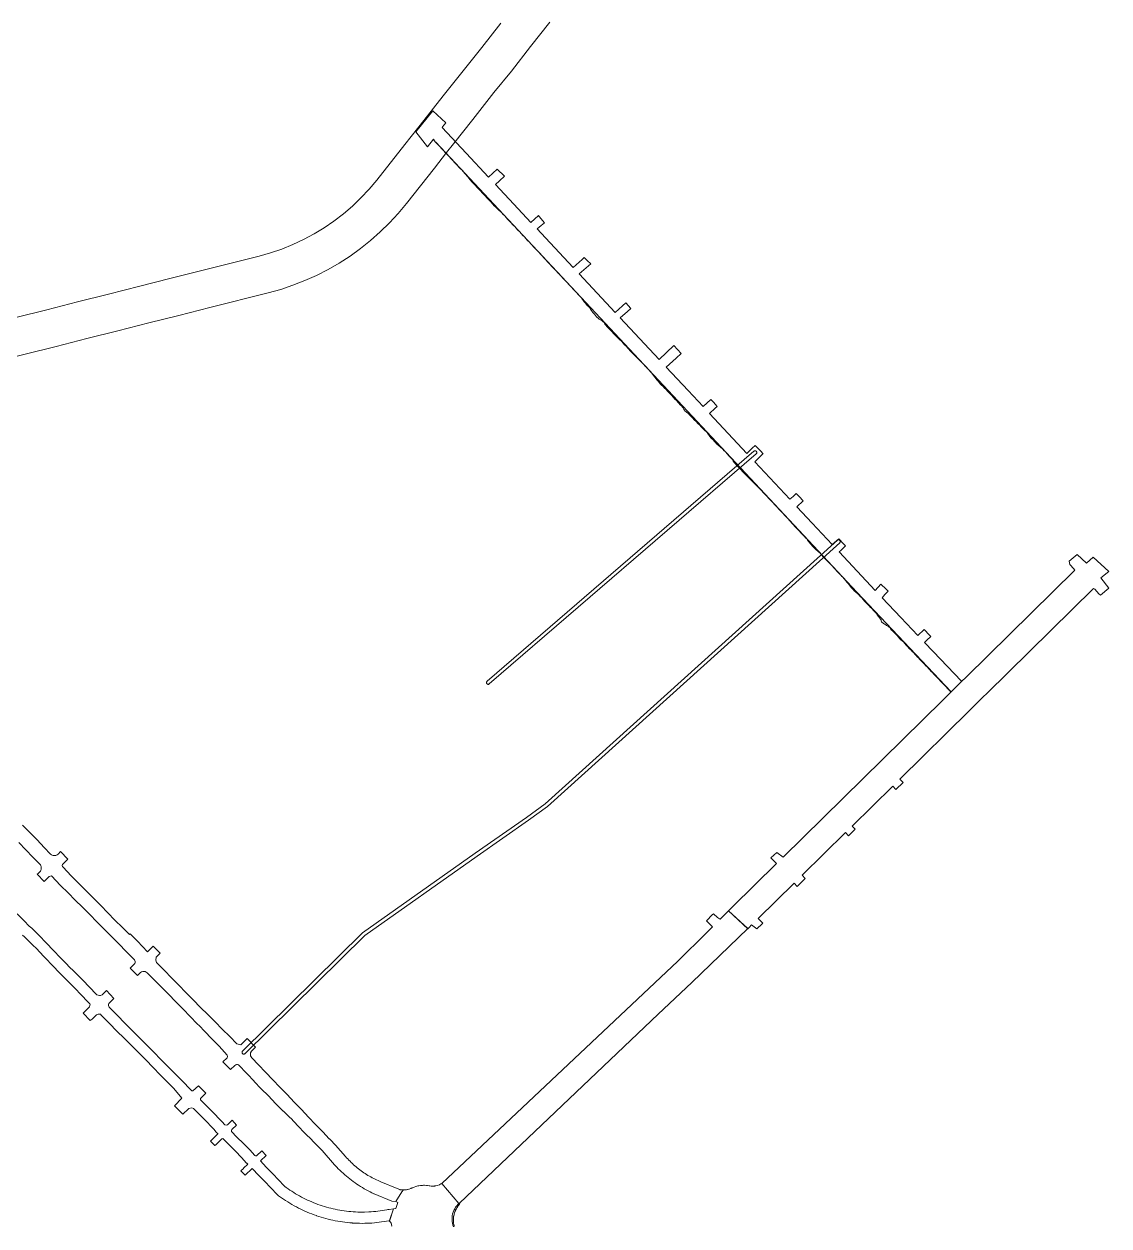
# Model space of a CAD drawing. Header units: inches. Extents: x 704148 to 723432, y 7075344 to 7101810.
# Drawn here: x 718555 to 719815, y 7095593 to 7096989 of the extents above; entities that cross this region are included whole.
import ezdxf

# ---------------------------------------------------------------- set-up
doc = ezdxf.new("R2010")
doc.units = ezdxf.units.IN
doc.header["$MEASUREMENT"] = 0
doc.layers.add('gisdb.gisadmin', color=7, linetype='Continuous', lineweight=9, true_color=0xccf5fc)

msp = doc.modelspace()

# ---------------------------------------------------------------- linework, layer by layer
at = {"layer": 'gisdb.gisadmin'}
for points in [[(719165.9308, 7096991.372), (719143.4187, 7096962.8421), (719121.0763, 7096934.4602), (719100.874, 7096909.4096), (719076.3787, 7096878.2221), (719053.8515, 7096849.7377), (719045.8706, 7096839.6528), (719031.666, 7096821.7033), (718999.1203, 7096780.5499), (718989.5418, 7096769.0463), (718979.3959, 7096758.0399), (718968.7083, 7096747.5587), (718957.5062, 7096737.6293), (718945.818, 7096728.2769), (718933.6734, 7096719.5253), (718921.1033, 7096711.3968), (718908.1396, 7096703.9119), (718894.8152, 7096697.0898), (718881.164, 7096690.9476), (718867.2207, 7096685.5011), (718853.0206, 7096680.7641), (718838.5999, 7096676.7485), (718770.8126, 7096659.7011), (718734.8439, 7096650.5588), (718699.9151, 7096641.944), (718663.7726, 7096632.681), (718627.8604, 7096623.7255), (718591.9565, 7096614.4596), (718556.158, 7096605.4749), (718486.5609, 7096587.9207)], [(718545.422, 7096648.1451), (718581.1035, 7096657.1004), (718617.0396, 7096666.3745), (718652.9874, 7096675.339), (718689.1849, 7096684.616), (718724.1561, 7096693.2412), (718760.0274, 7096702.3589), (718827.8688, 7096719.4199), (718841.1687, 7096723.1534), (718854.245, 7096727.6074), (718867.0588, 7096732.7684), (718879.5717, 7096738.6211), (718891.7465, 7096745.148), (718903.547, 7096752.3297), (718914.9379, 7096760.1448), (718925.8852, 7096768.57), (718936.3564, 7096777.5801), (718946.3202, 7096787.1483), (718955.7469, 7096797.246), (718964.6084, 7096807.8433), (718997.154, 7096848.9967), (719019.3485, 7096877.0423), (719041.8213, 7096905.4579), (719066.446, 7096936.8104), (719086.6637, 7096961.8798), (719108.8613, 7096990.0779)], [(718552.93, 7096058.22), (718561.38, 7096049.85), (718569.86, 7096041.27), (718578.124, 7096032.437), (718585.722, 7096024.601), (718586.5454, 7096023.9605), (718587.4629, 7096023.4643), (718588.4497, 7096023.126), (718589.4787, 7096022.9547), (718590.5218, 7096022.9552), (718591.5507, 7096023.1274), (718592.5371, 7096023.4667), (718593.4542, 7096023.9637), (718594.277, 7096024.605), (718597.2202, 7096027.599), (718605.6876, 7096018.9044), (718599.77, 7096013.12), (718599.46, 7096012.66), (718599.23, 7096011.79), (718599.24, 7096011.12), (718599.47, 7096010.36), (718600.07, 7096009.45), (718609.73, 7095999.31), (718612.35, 7095996.57), (718618.61, 7095990.4), (718627.04, 7095982.09), (718635.57, 7095973.68), (718643.93, 7095964.95), (718652.16, 7095956.35), (718660.38, 7095947.77), (718669.02, 7095939.29), (718677.37, 7095931.11), (718678.18, 7095931.88), (718686.47, 7095923.42), (718698.16, 7095911.17), (718704.7798, 7095917.6833), (718713.1054, 7095909.5451), (718708.43, 7095904.91), (718707.76, 7095901.61), (718708.6, 7095898.79), (718718.17, 7095889.47), (718726.27, 7095881.1), (718734.78, 7095872.37), (718742.95, 7095863.99), (718751.24, 7095855.45), (718759.93, 7095846.51), (718768.27, 7095838.37), (718776.87, 7095829.78), (718785.15, 7095821.39), (718794.01, 7095812.71), (718802.2, 7095804.4), (718806.56, 7095803.15), (718814.2427, 7095810.2916), (718823.8237, 7095800.2614), (718819.7231, 7095796.4665), (718819.096, 7095795.7642), (718818.8257, 7095795.3784), (718818.5865, 7095794.9725), (718818.3799, 7095794.5491), (718818.2071, 7095794.1108), (718818.0693, 7095793.6603), (718817.9672, 7095793.2004), (718817.9015, 7095792.7339), (718817.8727, 7095792.2636), (718817.8808, 7095791.7926), (718817.9258, 7095791.3236), (718818.0076, 7095790.8596), (718818.1254, 7095790.4035), (718818.2787, 7095789.958), (718818.4665, 7095789.5259), (718818.6875, 7095789.1099), (718818.9406, 7095788.7125), (718819.224, 7095788.3362), (718819.5361, 7095787.9833), (718827.2447, 7095779.9272), (718835.541, 7095771.2571), (718843.8373, 7095762.5869), (718852.1335, 7095753.9167), (718860.4298, 7095745.2465), (718868.726, 7095736.5763), (718877.0223, 7095727.9062), (718885.3186, 7095719.236), (718893.6148, 7095710.5658), (718901.9111, 7095701.8956), (718909.4123, 7095694.0563), (718909.6888, 7095693.7673), (718910.0277, 7095693.44), (718910.3911, 7095693.1402), (718916.871, 7095686.6382), (718928.2102, 7095673.5266), (718929.6489, 7095671.8963), (718930.9305, 7095670.4976), (718932.2364, 7095669.1215), (718933.5661, 7095667.7683), (718934.9193, 7095666.4386), (718936.2954, 7095665.1327), (718937.6941, 7095663.8511), (718939.115, 7095662.594), (718940.5576, 7095661.3619), (718942.0214, 7095660.1552), (718943.5061, 7095658.9742), (718945.0112, 7095657.8193), (718946.5362, 7095656.6908), (718948.0807, 7095655.5892), (718949.6442, 7095654.5146), (718951.2262, 7095653.4675), (718952.8262, 7095652.4482), (718954.4438, 7095651.457), (718956.0784, 7095650.4941), (718957.7295, 7095649.5599), (718959.3968, 7095648.6547), (718961.0795, 7095647.7787), (718962.7773, 7095646.9322), (718964.4897, 7095646.1155), (718966.216, 7095645.3287), (718967.9558, 7095644.5723), (718969.4516, 7095643.9504), (718988.5491, 7095636.0488), (718991.2763, 7095634.9177), (718991.4457, 7095634.8765), (718991.5747, 7095634.8479), (718991.7042, 7095634.8216), (718991.8341, 7095634.7975), (718991.9644, 7095634.7757), (718992.226, 7095634.7389), (718992.3573, 7095634.724), (718992.4888, 7095634.7113), (718992.6205, 7095634.7009), (718992.7524, 7095634.6929), (718992.8844, 7095634.6871), (718993.0165, 7095634.6836), (718993.1486, 7095634.6825), (718993.2796, 7095634.6836), (718993.4128, 7095634.6871), (718993.5317, 7095634.6923), (718994.4464, 7095634.6009), (718994.447, 7095634.6009), (718995.7988, 7095634.5272), (718995.7988, 7095634.5271), (718993.94, 7095632.1549), (718986.9206, 7095621.0266), (718986.9204, 7095621.0266), (718982.264, 7095621.389), (718982.2021, 7095621.4028), (718982.2098, 7095621.4504), (718961.8082, 7095629.8942), (718961.3789, 7095630.0935), (718959.0849, 7095631.1877), (718956.8104, 7095632.3217), (718954.556, 7095633.4953), (718952.3224, 7095634.708), (718950.1103, 7095635.9596), (718947.9204, 7095637.2495), (718945.7534, 7095638.5775), (718943.6098, 7095639.9431), (718941.4904, 7095641.3459), (718939.3959, 7095642.7854), (718937.3267, 7095644.2613), (718935.2837, 7095645.7731), (718933.2673, 7095647.3203), (718931.2782, 7095648.9025), (718929.3171, 7095650.5191), (718927.3845, 7095652.1698), (718925.4809, 7095653.8539), (718923.6071, 7095655.5709), (718921.7635, 7095657.3204), (718919.9507, 7095659.1018), (718918.1693, 7095660.9146), (718916.4198, 7095662.7582), (718915.6503, 7095663.5899), (718901.2795, 7095680.207), (718898.08, 7095683.54), (718889.78, 7095692.13), (718889.73, 7095692.18), (718881.14, 7095700.61), (718872.95, 7095709.09), (718864.62, 7095717.73), (718864.18, 7095718.18), (718856.13, 7095726.22), (718855.87, 7095725.98), (718847.2, 7095734.74), (718847.14, 7095734.8), (718838.68, 7095743.66), (718830.45, 7095752.15), (718822.17, 7095760.6), (718822.3, 7095760.72), (718814.07, 7095769.44), (718813.85, 7095769.67), (718804.16, 7095779.69), (718802.98, 7095780.1), (718801.83, 7095780.11), (718800.8, 7095779.8), (718799.77, 7095779.12), (718794.6808, 7095774.3513), (718785.8268, 7095783.3022), (718790.85, 7095787.86), (718791.33, 7095789.69), (718791.01, 7095791.24), (718781.49, 7095801.37), (718772.94, 7095810.06), (718773.12, 7095810.23), (718764.62, 7095818.89), (718758.55, 7095825.03), (718756.08, 7095827.56), (718747.86, 7095835.98), (718739.58, 7095844.53), (718733.62, 7095850.7), (718731.1, 7095853.25), (718722.55, 7095861.91), (718714.16, 7095870.39), (718714.07, 7095870.48), (718705.68, 7095878.95), (718697.83, 7095886.88), (718696.79, 7095887.66), (718695.45, 7095888.32), (718694.06, 7095888.47), (718692.86, 7095888.42), (718691.26, 7095887.91), (718690.26, 7095887.27), (718686.5424, 7095883.6572), (718678.0981, 7095892.1776), (718682.89, 7095896.67), (718683.56, 7095897.54), (718683.85, 7095898.61), (718683.93, 7095899.84), (718683.64, 7095900.92), (718683.05, 7095901.71), (718673.32, 7095911.71), (718664.96, 7095920.32), (718656.32, 7095928.93), (718647.95, 7095937.41), (718639.56, 7095945.92), (718631.09, 7095954.42), (718622.72, 7095963.07), (718622.58, 7095962.93), (718614.31, 7095971.28), (718605.95, 7095979.51), (718597.28, 7095988.05), (718586.66, 7095999.57), (718584.16, 7095998.69), (718578.2392, 7095992.9374), (718570.0595, 7096001.1909), (718571.2036, 7096002.2911), (718573.0623, 7096004.0785), (718573.7606, 7096004.927), (718574.3032, 7096005.8825), (718574.674, 7096006.9169), (718574.8622, 7096007.9995), (718574.8621, 7096009.0984), (718574.6737, 7096010.181), (718574.3026, 7096011.2153), (718573.7598, 7096012.1707), (718573.0613, 7096013.019), (718573.0545, 7096013.026), (718572.06, 7096014.04), (718565.16, 7096021.17), (718556.77, 7096029.83), (718548.58, 7096038.29)], [(718546.85, 7095955.22), (718554.87, 7095947.05), (718560.93, 7095940.88), (718564.01, 7095938.51), (718572.29, 7095930.04), (718580.6, 7095921.54), (718588.91, 7095912.83), (718597.34, 7095904.18), (718605.66, 7095895.52), (718605.71, 7095895.46), (718614.16, 7095887.1), (718622.66, 7095878.47), (718631.19, 7095869.61), (718638.07, 7095862.23), (718639.5, 7095861.23), (718640.95, 7095860.67), (718642.3, 7095860.38), (718643.62, 7095860.42), (718645.58, 7095861.28), (718650.6292, 7095866.0419), (718659.197, 7095857.076), (718653.64, 7095851.67), (718653.16, 7095850.93), (718652.85, 7095849.94), (718652.92, 7095848.86), (718653.2, 7095847.82), (718653.79, 7095846.72), (718663.33, 7095837.02), (718671.82, 7095828.39), (718680.39, 7095819.92), (718688.61, 7095811.78), (718697.28, 7095803.01), (718705.57, 7095794.6), (718713.92, 7095785.93), (718722.33, 7095777.51), (718730.8, 7095769.01), (718739.19, 7095760.31), (718747.8878, 7095751.4282), (718749.7022, 7095749.6687), (718750.8839, 7095749.634), (718751.0346, 7095749.7238), (718757.5203, 7095755.5569), (718766.0271, 7095746.7999), (718759.84, 7095740.88), (718759.7, 7095740.47), (718759.73, 7095739.87), (718759.88, 7095739.23), (718768.15, 7095730.99), (718775.27, 7095723.9), (718782.47, 7095716.39), (718785.06, 7095713.78), (718788.14, 7095710.16), (718789.67, 7095709.75), (718791.31, 7095710.16), (718795.91, 7095714.83), (718796.5363, 7095715.3934), (718801.8441, 7095709.9295), (718796.23, 7095704.66), (718795.82, 7095703.99), (718795.7, 7095703.36), (718795.75, 7095702.71), (718796.04, 7095702.26), (718802.24, 7095696.02), (718809.66, 7095688.55), (718809.7, 7095688.51), (718817.02, 7095681), (718822.98, 7095674.61), (718823.65, 7095674.27), (718824.43, 7095674.06), (718825.03, 7095674.26), (718830.9648, 7095679.9522), (718836.1113, 7095674.6544), (718829.38, 7095668.17), (718836.24, 7095661.09), (718836.29, 7095661.04), (718843.67, 7095653.77), (718850.92, 7095645.94), (718856.7296, 7095639.8606), (718858.24, 7095638.28), (718858.9178, 7095637.7801), (718859.4523, 7095637.3899), (718861.586, 7095635.868), (718863.7459, 7095634.3835), (718865.9315, 7095632.9369), (718868.1419, 7095631.5287), (718870.3766, 7095630.1593), (718872.6348, 7095628.8291), (718874.916, 7095627.5385), (718877.2192, 7095626.2879), (718879.544, 7095625.0777), (718881.8895, 7095623.9082), (718884.2551, 7095622.7799), (718886.6401, 7095621.693), (718889.0436, 7095620.648), (718891.465, 7095619.645), (718893.9035, 7095618.6844), (718896.3584, 7095617.7666), (718898.829, 7095616.8917), (718901.3145, 7095616.0601), (718903.8141, 7095615.2719), (718906.327, 7095614.5276), (718908.8526, 7095613.8272), (718911.39, 7095613.1709), (718913.9385, 7095612.5591), (718916.4973, 7095611.9918), (718919.0656, 7095611.4693), (718921.6426, 7095610.9917), (718924.2276, 7095610.5591), (718926.8197, 7095610.1717), (718929.4182, 7095609.8296), (718932.0222, 7095609.5329), (718934.6311, 7095609.2817), (718937.2439, 7095609.0761), (718939.8599, 7095608.9161), (718942.4783, 7095608.8018), (718945.0983, 7095608.7332), (718947.7418, 7095608.7105), (718950.3399, 7095608.7332), (718955.5783, 7095608.9161), (718958.1943, 7095609.0761), (718960.8072, 7095609.2817), (718963.416, 7095609.5329), (718966.02, 7095609.8296), (718968.6185, 7095610.1717), (718971.2106, 7095610.5591), (718973.7956, 7095610.9917), (718976.3726, 7095611.4693), (718977.7032, 7095611.7342), (718977.863, 7095611.732), (718977.9648, 7095611.7329), (718978.0665, 7095611.7356), (718978.1682, 7095611.74), (718978.2698, 7095611.7462), (718978.3713, 7095611.7542), (718978.4726, 7095611.7639), (718978.5737, 7095611.7755), (718978.6746, 7095611.7887), (718978.7753, 7095611.8038), (718978.8756, 7095611.8206), (718978.9757, 7095611.8391), (718984.005, 7095612.541), (718984.0091, 7095612.5416), (718979.6545, 7095599.0447), (718979.369, 7095598.1599), (718979.1847, 7095598.5494), (718978.9875, 7095598.7348), (718978.7416, 7095598.687), (718976.1646, 7095598.2094), (718973.1322, 7095597.7019), (718970.3153, 7095597.2829), (718967.4917, 7095596.9132), (718964.8877, 7095596.6165), (718962.0532, 7095596.3415), (718958.9879, 7095596.1003), (718956.1452, 7095595.9285), (718953.3002, 7095595.8063), (718950.6802, 7095595.7377), (718947.8554, 7095595.711), (718944.758, 7095595.7377), (718942.138, 7095595.8063), (718939.0663, 7095595.9403), (718936.4534, 7095596.102), (718936.3419, 7095596.1089), (718936.2241, 7095596.1162), (718936.2215, 7095596.1183), (718933.3851, 7095596.3415), (718930.5505, 7095596.6165), (718927.7214, 7095596.9408), (718924.8981, 7095597.3145), (718922.306, 7095597.7019), (718919.2736, 7095598.2094), (718916.4739, 7095598.7303), (718913.6835, 7095599.3), (718911.1247, 7095599.8673), (718908.1347, 7095600.5851), (718905.5973, 7095601.2414), (718902.6351, 7095602.0629), (718900.1222, 7095602.8072), (718897.405, 7095603.6619), (718894.7042, 7095604.5634), (718894.4894, 7095604.6374), (718892.0188, 7095605.5123), (718891.8059, 7095605.5898), (718889.1388, 7095606.5891), (718886.49, 7095607.6346), (718883.8602, 7095608.7261), (718881.2491, 7095609.8635), (718878.6586, 7095611.0462), (718876.293, 7095612.1745), (718873.7431, 7095613.4437), (718871.2165, 7095614.7567), (718868.7127, 7095616.114), (718866.0367, 7095617.628), (718863.5842, 7095619.0749), (718861.1569, 7095620.5647), (718858.7564, 7095622.0963), (718855.1362, 7095624.5265), (718850.5531, 7095627.8118), (718850.0916, 7095628.1506), (718849.7781, 7095628.3808), (718848.8414, 7095629.2986), (718841.5214, 7095636.9586), (718834.3341, 7095644.7185), (718827.1669, 7095651.7789), (718820.1015, 7095659.0642), (718819.7764, 7095659.3913), (718811.719, 7095651.7583), (718806.7792, 7095656.5992), (718809.75, 7095659.43), (718809.98, 7095659.66), (718814.8, 7095664.33), (718814.8226, 7095664.3761), (718813.759, 7095665.4463), (718813.4733, 7095665.743), (718807.6108, 7095672.0285), (718800.4336, 7095679.392), (718793.0175, 7095686.8578), (718786.8328, 7095693.0824), (718785.6989, 7095694.2164), (718785.64, 7095694.21), (718784.8, 7095693.99), (718781.15, 7095690.49), (718777.1, 7095686.61), (718776.6224, 7095686.1518), (718771.5128, 7095691.1591), (718777.32, 7095696.82), (718779.97, 7095699.71), (718779.9218, 7095699.9934), (718778.9476, 7095700.9676), (718778.2388, 7095701.7358), (718775.4815, 7095704.9765), (718773.2423, 7095707.233), (718765.9903, 7095714.7946), (718758.977, 7095721.7782), (718752.8708, 7095727.8623), (718751.68, 7095728.95), (718749.59, 7095729.93), (718746.3273, 7095729.0112), (718745.9236, 7095728.775), (718739.3879, 7095722.6404), (718729.6574, 7095732.176), (718738.03, 7095740.95), (718738.03, 7095741.1807), (718728.8641, 7095752.29), (718721.5163, 7095759.9092), (718713.1268, 7095768.3285), (718704.7222, 7095776.7431), (718696.2588, 7095785.5277), (718688.0284, 7095793.8772), (718679.4136, 7095802.5914), (718671.2472, 7095810.6783), (718662.6817, 7095819.1438), (718654.0628, 7095827.9031), (718644.59, 7095837.5347), (718643.4467, 7095838.6627), (718642.5, 7095838.79), (718641.01, 7095838.75), (718639.99, 7095838.45), (718638.98, 7095837.88), (718638.55, 7095837.55), (718633.7778, 7095833.0945), (718631.7902, 7095831.2388), (718623.4111, 7095839.8638), (718629.81, 7095845.98), (718630.82, 7095847.4), (718631.25, 7095848.7), (718631.48, 7095849.96), (718631.3971, 7095850.5514), (718628.5611, 7095853.3654), (718621.7524, 7095860.6689), (718613.3462, 7095869.4004), (718604.9572, 7095877.9177), (718596.567, 7095886.2185), (718596.3313, 7095886.4578), (718587.9955, 7095895.1421), (718579.6, 7095903.7568), (718571.2489, 7095912.5088), (718571.27, 7095912.99), (718562.9943, 7095920.9521), (718555.3552, 7095928.7665), (718553.0021, 7095930.5771)], [(718981.9615, 7095592.4999), (718981.9919, 7095592.7635), (718982.0063, 7095593.2868), (718981.9751, 7095593.8093), (718981.8984, 7095594.3271), (718981.7769, 7095594.8362), (718981.6115, 7095595.3328), (718981.4034, 7095595.8131), (718981.1543, 7095596.2734), (718980.866, 7095596.7103), (718980.5407, 7095597.1204), (718980.3547, 7095597.317), (718980.1809, 7095597.5006), (718979.7894, 7095597.848), (718979.369, 7095598.1599), (718984.0091, 7095612.5416), (718986.8964, 7095612.9548), (718989.1892, 7095620.0856), (718989.1892, 7095620.0857), (718986.9206, 7095621.0266), (718993.94, 7095632.1549), (718995.7988, 7095634.5271), (718995.7988, 7095634.5272), (718996.4761, 7095634.5247), (718996.9182, 7095634.538), (718997.1531, 7095634.5451), (718997.4193, 7095634.5622), (718997.829, 7095634.5885), (718998.5031, 7095634.6547), (718999.2239, 7095634.7519), (718999.8425, 7095634.8554), (719000.1258, 7095634.9127), (719000.5064, 7095634.9896), (719000.5081, 7095634.99), (719001.8171, 7095635.3247), (719001.8186, 7095635.3251), (719002.0559, 7095635.3988), (719002.4654, 7095635.526), (719004.3586, 7095636.2578), (719004.3599, 7095636.2583), (719004.6603, 7095636.3985), (719005.2449, 7095636.6712), (719005.9853, 7095637.0168), (719005.9861, 7095637.0171), (719007.0124, 7095637.4543), (719008.0536, 7095637.8569), (719010.174, 7095638.5553), (719011.2506, 7095638.8504), (719012.3367, 7095639.1088), (719013.4308, 7095639.3303), (719015.6374, 7095639.6617), (719015.6385, 7095639.6618), (719015.639, 7095639.6619), (719016.7495, 7095639.7714), (719017.863, 7095639.8433), (719017.8635, 7095639.8433), (719018.9793, 7095639.8775), (719018.9794, 7095639.8775), (719020.0957, 7095639.8739), (719022.3249, 7095639.7536), (719023.4351, 7095639.6369), (719025.6406, 7095639.2913), (719026.3253, 7095639.1724), (719026.3263, 7095639.1723), (719027.7051, 7095639.0064), (719029.093, 7095638.9365), (719029.5469, 7095638.9374), (719029.788, 7095638.9378), (719029.836, 7095638.9396), (719030.4825, 7095638.9633), (719031.8654, 7095639.0863), (719031.8667, 7095639.0864), (719032.1042, 7095639.1201), (719032.5548, 7095639.184), (719032.8609, 7095639.2383), (719033.2391, 7095639.3054), (719033.2406, 7095639.3058), (719035.2597, 7095639.8108), (719035.2608, 7095639.8111), (719035.2619, 7095639.8115), (719037.2185, 7095640.5243), (719037.219, 7095640.5244), (719037.4429, 7095640.6241), (719037.8538, 7095640.8071), (719039.0922, 7095641.4377), (719039.6943, 7095641.7848), (719040.2839, 7095642.1527), (719060.1133, 7095618.8129), (719059.0691, 7095617.8246), (719057.6333, 7095616.2062), (719056.3441, 7095614.4688), (719055.2111, 7095612.6256), (719054.2431, 7095610.6908), (719053.4474, 7095608.6789), (719052.8301, 7095606.6053), (719052.3959, 7095604.4858), (719052.1481, 7095602.3365), (719052.0885, 7095600.1738), (719052.2176, 7095598.0141), (719052.5345, 7095595.8739), (719053.0367, 7095593.7695), (719053.7204, 7095591.7169)], [(719053.7204, 7095591.7169), (719053.0367, 7095593.7695), (719052.5345, 7095595.8739), (719052.2176, 7095598.0141), (719052.0885, 7095600.1738), (719052.1481, 7095602.3365), (719052.3959, 7095604.4858), (719052.8301, 7095606.6053), (719053.4474, 7095608.6789), (719054.2431, 7095610.6908), (719055.2111, 7095612.6256), (719056.3441, 7095614.4688), (719057.6333, 7095616.2062), (719059.0691, 7095617.8246), (719060.1133, 7095618.8129), (719060.2085, 7095618.903), (719061.0431, 7095617.9311), (719060.9901, 7095617.8745), (719060.9301, 7095617.8515), (719060.5241, 7095617.4257), (719059.7468, 7095616.5454), (719059.3759, 7095616.0916), (719058.6705, 7095615.1584), (719058.3364, 7095614.6797), (719057.7061, 7095613.6997), (719057.1274, 7095612.6919), (719056.8558, 7095612.1797), (719056.3349, 7095611.1465), (719056.0907, 7095610.6229), (719055.6504, 7095609.5558), (719055.4524, 7095609.0144), (719055.0857, 7095607.923), (719054.7461, 7095606.8242), (719054.4153, 7095605.7204), (719054.1309, 7095604.6007), (719054.0079, 7095604.0351), (719053.8988, 7095603.4659), (719053.7252, 7095602.3178), (719053.6866, 7095601.7384), (719053.6619, 7095601.1582), (719053.65, 7095600.5775), (719053.6508, 7095599.9965), (719053.6907, 7095598.8346), (719053.7298, 7095598.2542), (719053.7818, 7095597.6745), (719054.0142, 7095595.9414), (719054.3551, 7095594.2208), (719054.532, 7095593.0459), (719054.7512, 7095591.8654)]]:
    msp.add_lwpolyline(points, dxfattribs=at)
for points in [[(719129.0923, 7096774.3137), (719143.8581, 7096758.5298), (719143.8582, 7096758.5298), (719152.6466, 7096766.5216), (719152.6467, 7096766.5216), (719153.4591, 7096765.5304), (719159.5629, 7096758.0837), (719155.8497, 7096755.0655), (719150.8788, 7096751.0251), (719160.6197, 7096740.6125), (719192.934, 7096706.0702), (719203.2953, 7096715.4247), (719204.2701, 7096716.3048), (719205.7473, 7096717.6385), (719209.1285, 7096714.4863), (719213.4867, 7096710.4232), (719210.8706, 7096708.2101), (719199.7405, 7096698.7944), (719241.6606, 7096653.9839), (719250.2712, 7096661.6795), (719254.2189, 7096665.2077), (719254.219, 7096665.2077), (719260.0077, 7096658.5589), (719256.1771, 7096655.2341), (719247.5203, 7096647.7203), (719292.6759, 7096599.4512), (719310.0507, 7096615.6217), (719314.0503, 7096611.0526), (719318.2934, 7096606.2054), (719312.4336, 7096600.8617), (719301.0597, 7096590.4894), (719301.0597, 7096590.4893), (719326.522, 7096563.2715), (719343.7645, 7096544.8401), (719352.9531, 7096552.8464), (719352.9532, 7096552.8464), (719355.8271, 7096549.7379), (719360.3009, 7096544.8989), (719358.0214, 7096542.7875), (719351.4118, 7096536.6656), (719351.4118, 7096536.6655), (719394.7913, 7096490.2951), (719401.0073, 7096496.335), (719404.2043, 7096499.4415), (719404.2044, 7096499.4416), (719410.4381, 7096493.1377), (719413.6365, 7096489.9033), (719413.0601, 7096489.3467), (719403.9287, 7096480.5277), (719444.766, 7096436.8747), (719444.766, 7096436.8748), (719448.4801, 7096440.282), (719452.1497, 7096443.6483), (719455.415, 7096440.1559), (719460.2335, 7096435.0024), (719452.9562, 7096428.1199), (719470.7002, 7096409.1524), (719493.8566, 7096384.3994), (719501.4085, 7096391.0693), (719506.8675, 7096385.2091), (719509.2278, 7096382.6753), (719503.8105, 7096377.4449), (719501.9988, 7096375.6958), (719543.9613, 7096330.9688), (719550.5213, 7096338.243), (719556.5203, 7096332.4127), (719558.8048, 7096330.1925), (719558.8049, 7096330.1925), (719555.2286, 7096326.2157), (719551.9366, 7096322.555), (719573.7195, 7096299.5742), (719593.5008, 7096278.7052), (719600.8606, 7096285.5194), (719607.0584, 7096278.9375), (719608.3813, 7096277.5326), (719603.7818, 7096273.1966), (719601.1098, 7096270.6778), (719601.1098, 7096270.6777), (719611.2931, 7096259.9345), (719643.9783, 7096225.452), (719644.2648, 7096225.1497), (719644.2649, 7096225.1497), (719632.1423, 7096213.2274), (719632.1422, 7096213.2274), (719522.364, 7096329.0422), (719033.4502, 7096851.6659), (719032.6851, 7096852.19), (719031.8376, 7096853.5282), (719030.673, 7096855.367), (719023.739, 7096846.2017), (719010.175, 7096863.6995), (719029.6975, 7096888.1714), (719045.0459, 7096874.1808), (719041.2141, 7096869.5634), (719040.9611, 7096869.2298), (719040.6976, 7096868.8031), (719068.6678, 7096838.9044), (719094.6531, 7096811.1274), (719104.547, 7096820.3832), (719112.9385, 7096812.2188), (719112.9385, 7096812.2187), (719107.1519, 7096806.8054), (719102.6427, 7096802.587)], [(719610.6892, 7096235.1878), (719608.6192, 7096237.3592), (719607.2391, 7096238.8068), (719605.8591, 7096240.2545), (719604.4791, 7096241.7021), (719602.4091, 7096243.8735), (719601.029, 7096245.3211), (719598.959, 7096247.4925), (719597.579, 7096248.9401), (719596.8889, 7096249.6639), (719595.5089, 7096251.1115), (719594.1289, 7096252.5591), (719592.7489, 7096254.0067), (719591.3688, 7096255.4543), (719589.9888, 7096256.9019), (719588.6088, 7096258.3495), (719586.5387, 7096260.5209), (719585.8487, 7096261.2447), (719585.1587, 7096261.9685), (719583.6474, 7096263.2917), (719582.8745, 7096263.937), (719581.6188, 7096265.5023), (719581.0186, 7096266.3113), (719580.3286, 7096267.0351), (719579.6386, 7096267.7589), (719578.2586, 7096269.2065), (719577.6811, 7096270.037), (719577.2421, 7096270.9988), (719576.4434, 7096271.6195), (719575.5085, 7096272.1112), (719574.8219, 7096272.8383), (719573.9912, 7096273.4287), (719573.1604, 7096274.0191), (719572.4134, 7096274.6888), (719571.8473, 7096275.5301), (719571.3022, 7096276.3912), (719570.7026, 7096277.2007), (719569.3295, 7096278.6549), (719567.9564, 7096280.1091), (719566.5832, 7096281.5632), (719565.8967, 7096282.2903), (719564.4586, 7096283.6829), (719563.6719, 7096284.315), (719562.9638, 7096285.0217), (719561.7165, 7096286.5951), (719561.0908, 7096287.3798), (719559.7177, 7096288.834), (719558.9346, 7096289.4696), (719557.9278, 7096289.8931), (719556.9462, 7096290.3405), (719556.0808, 7096290.898), (719554.3639, 7096292.0263), (719553.4602, 7096292.5477), (719552.7273, 7096293.2308), (719552.0109, 7096293.9295), (719551.3523, 7096294.6832), (719550.8081, 7096295.5452), (719550.6634, 7096296.7858), (719550.0667, 7096297.5981), (719548.7978, 7096299.1511), (719547.6102, 7096300.7811), (719547.0478, 7096301.6258), (719546.4853, 7096302.4705), (719545.3, 7096304.1026), (719544.6134, 7096304.8297), (719543.2403, 7096306.2839), (719541.8672, 7096307.738), (719539.8075, 7096309.9193), (719537.7479, 7096312.1005), (719537.0613, 7096312.8276), (719535.0016, 7096315.0088), (719532.942, 7096317.1901), (719531.5688, 7096318.6442), (719529.5092, 7096320.8255), (719528.1361, 7096322.2796), (719527.4495, 7096323.0067), (719526.7629, 7096323.7338), (719524.7033, 7096325.915), (719523.2447, 7096327.2882), (719521.6673, 7096328.5967), (719520.9189, 7096329.2659), (719519.422, 7096330.6043), (719518.0608, 7096332.0697), (719517.4006, 7096332.8214), (719516.0801, 7096334.3247), (719514.8263, 7096335.8906), (719513.5865, 7096337.4695), (719512.3467, 7096339.0484), (719511.0271, 7096340.5526), (719509.7647, 7096342.1104), (719507.8083, 7096344.3883), (719505.846, 7096346.6606), (719505.1736, 7096347.401), (719503.7573, 7096348.8148), (719502.3799, 7096350.265), (719501.0099, 7096351.722), (719498.9549, 7096353.9077), (719497.5849, 7096355.3647), (719496.2149, 7096356.8218), (719495.5299, 7096357.5504), (719494.2359, 7096359.0786), (719493.5487, 7096359.8051), (719492.8352, 7096360.507), (719492.1217, 7096361.2089), (719490.6947, 7096362.6127), (719487.8623, 7096365.4403), (719486.495, 7096366.9), (719485.1206, 7096368.353), (719483.0745, 7096370.5469), (719481.7471, 7096372.0438), (719480.5382, 7096373.6516), (719479.0727, 7096375.0194), (719478.2802, 7096375.6475), (719476.6953, 7096376.9035), (719475.2155, 7096378.2578), (719473.0908, 7096380.3783), (719471.695, 7096381.8112), (719470.3578, 7096383.299), (719469.6911, 7096384.0447), (719468.3452, 7096385.5244), (719467.0401, 7096387.0422), (719466.4096, 7096387.8217), (719465.2805, 7096389.5041), (719464.7739, 7096390.3995), (719464.1526, 7096391.1877), (719463.3673, 7096391.8224), (719462.6213, 7096392.4939), (719461.9395, 7096393.2255), (719460.576, 7096394.6886), (719459.2124, 7096396.1518), (719458.5239, 7096396.877), (719457.0762, 7096398.2614), (719455.7655, 7096399.774), (719454.44, 7096401.2727), (719452.3947, 7096403.4674), (719451.0312, 7096404.9306), (719448.3041, 7096407.8568), (719444.2135, 7096412.2462), (719442.1682, 7096414.4409), (719438.7593, 7096418.0988), (719436.0322, 7096421.025), (719432.6233, 7096424.6829), (719429.2145, 7096428.3407), (719427.169, 7096430.5353), (719424.4416, 7096433.4612), (719423.0777, 7096434.9241), (719421.0319, 7096437.1183), (719419.668, 7096438.5811), (719418.304, 7096440.0438), (719416.2579, 7096442.2378), (719414.2117, 7096444.4317), (719411.4833, 7096447.3567), (719408.7393, 7096450.2672), (719408.0188, 7096450.9625), (719404.4241, 7096454.4465), (719401.5753, 7096457.2589), (719400.8471, 7096457.947), (719399.3905, 7096459.3231), (719397.2609, 7096461.4389), (719395.1701, 7096463.5911), (719393.7763, 7096465.0259), (719390.9883, 7096467.8952), (719389.6004, 7096469.3356), (719387.5527, 7096471.528), (719385.5049, 7096473.7204), (719382.7743, 7096476.6434), (719380.7262, 7096478.8355), (719380.0435, 7096479.5662), (719378.9572, 7096481.2887), (719377.968, 7096483.102), (719376.6573, 7096484.6145), (719373.9459, 7096487.5555), (719371.8974, 7096489.7473), (719369.849, 7096491.939), (719369.1661, 7096492.6696), (719368.3799, 7096493.3035), (719367.551, 7096493.8974), (719367.143, 7096494.885), (719366.3711, 7096495.5323), (719364.1105, 7096497.5256), (719361.0855, 7096500.1732), (719359.5753, 7096501.4991), (719358.1936, 7096502.9452), (719356.8279, 7096504.4064), (719355.4623, 7096505.8676), (719353.3736, 7096508.0217), (719351.416, 7096510.2985), (719350.8229, 7096511.113), (719349.6525, 7096512.7568), (719348.4821, 7096514.4006), (719347.8622, 7096515.1901), (719347.1224, 7096515.8673), (719346.3826, 7096516.5446), (719345.6427, 7096517.2219), (719343.4318, 7096519.2617), (719341.3629, 7096521.4342), (719339.9481, 7096522.8495), (719337.8795, 7096525.0224), (719335.7918, 7096527.1775), (719333.6244, 7096529.2579), (719331.5636, 7096531.4381), (719328.8323, 7096534.3604), (719327.4666, 7096535.8216), (719326.7838, 7096536.5522), (719325.107, 7096537.7223), (719324.2914, 7096538.3286), (719322.7978, 7096539.6701), (719322.2247, 7096540.5034), (719321.6516, 7096541.3366), (719320.5224, 7096543.0189), (719319.9556, 7096543.8581), (719318.59, 7096545.3192), (719317.2243, 7096546.7804), (719315.1759, 7096548.9722), (719312.4446, 7096551.8945), (719311.079, 7096553.3557), (719309.0305, 7096555.5475), (719306.982, 7096557.7392), (719304.2507, 7096560.6616), (719302.2023, 7096562.8533), (719300.8366, 7096564.3145), (719298.7882, 7096566.5062), (719297.3299, 7096567.8807), (719295.1201, 7096569.9216), (719293.6756, 7096571.309), (719293.0511, 7096572.0941), (719291.1774, 7096574.4494), (719289.9115, 7096576.0039), (719289.2287, 7096576.7345), (719287.4043, 7096579.1358), (719285.0199, 7096582.3827), (719283.8136, 7096583.9929), (719283.1308, 7096584.7235), (719282.4479, 7096585.4541), (719281.0823, 7096586.9152), (719279.7167, 7096588.3764), (719278.351, 7096589.8376), (719276.9854, 7096591.2988), (719276.3026, 7096592.0293), (719274.9369, 7096593.4905), (719273.5713, 7096594.9517), (719272.8624, 7096595.658), (719271.4316, 7096597.0581), (719270.0007, 7096598.4582), (719267.1389, 7096601.2585), (719265.708, 7096602.6586), (719263.5798, 7096604.7758), (719261.5194, 7096606.9564), (719259.4754, 7096609.1523), (719256.7499, 7096612.0801), (719254.0201, 7096615.0038), (719252.6552, 7096616.4656), (719250.6078, 7096618.6584), (719249.2493, 7096620.1263), (719248.551, 7096620.8424), (719247.1272, 7096622.2491), (719246.4076, 7096622.9453), (719244.9614, 7096624.3311), (719244.2382, 7096625.024), (719242.7969, 7096626.4143), (719239.3828, 7096630.0673), (719238.0172, 7096631.5284), (719235.9687, 7096633.7202), (719233.9202, 7096635.912), (719232.5546, 7096637.3731), (719230.5061, 7096639.5649), (719229.8233, 7096640.2955), (719229.3543, 7096641.2261), (719228.905, 7096642.1751), (719227.4649, 7096643.5666), (719226.6265, 7096644.1517), (719224.8953, 7096645.2709), (719223.9512, 7096645.757), (719222.9942, 7096646.2311), (719222.1689, 7096646.8284), (719221.4766, 7096647.5501), (719220.786, 7096648.2734), (719220.1467, 7096649.0448), (719218.8507, 7096650.5711), (719217.4851, 7096652.0323), (719215.4366, 7096654.224), (719214.8313, 7096655.0271), (719213.7762, 7096656.7788), (719212.6696, 7096658.4823), (719212.07, 7096659.2907), (719210.7043, 7096660.7519), (719209.3387, 7096662.2131), (719208.0427, 7096663.7394), (719206.7508, 7096665.2695), (719205.4249, 7096666.7679), (719204.8339, 7096667.5843), (719203.6517, 7096669.2172), (719203.0606, 7096670.0336), (719202.4695, 7096670.85), (719201.8316, 7096671.6225), (719200.4642, 7096673.0821), (719199.7805, 7096673.8119), (719198.4132, 7096675.2714), (719197.0458, 7096676.731), (719195.6785, 7096678.1906), (719193.6274, 7096680.3799), (719190.2091, 7096684.0289), (719188.158, 7096686.2182), (719185.4233, 7096689.1374), (719183.3723, 7096691.3267), (719180.6376, 7096694.2459), (719179.2702, 7096695.7054), (719177.9029, 7096697.165), (719177.2192, 7096697.8948), (719175.1682, 7096700.0841), (719173.1172, 7096702.2735), (719170.3824, 7096705.1926), (719169.0151, 7096706.6522), (719164.913, 7096711.0309), (719163.5457, 7096712.4905), (719160.811, 7096715.4096), (719158.7599, 7096717.599), (719156.7089, 7096719.7884), (719153.9742, 7096722.7075), (719150.5558, 7096726.3564), (719149.1885, 7096727.816), (719147.1374, 7096730.0054), (719144.4027, 7096732.9245), (719141.668, 7096735.8436), (719140.3007, 7096737.3032), (719139.617, 7096738.033), (719137.566, 7096740.2224), (719136.1986, 7096741.6819), (719134.1476, 7096743.8713), (719132.7802, 7096745.3308), (719130.0455, 7096748.25), (719129.3619, 7096748.9798), (719127.9945, 7096750.4393), (719126.6325, 7096751.9039), (719126.0186, 7096752.6944), (719126.01, 7096752.691), (719125.3142, 7096753.4094), (719124.5889, 7096754.1002), (719123.8622, 7096754.7898), (719122.4781, 7096756.2337), (719121.786, 7096756.9556), (719121.094, 7096757.6776), (719120.4019, 7096758.3995), (719118.3258, 7096760.5654), (719116.2496, 7096762.7312), (719114.9137, 7096764.2202), (719113.0476, 7096766.5199), (719111.5863, 7096767.9542), (719110.1423, 7096769.6165), (719108.8092, 7096770.8337), (719106.5869, 7096772.8629), (719105.1054, 7096774.2156), (719102.972, 7096776.328), (719100.7843, 7096778.3895), (719099.4046, 7096779.8375), (719096.6733, 7096782.7598), (719093.942, 7096785.6822), (719092.5764, 7096787.1433), (719090.5279, 7096789.3351), (719089.8451, 7096790.0657), (719088.5316, 7096791.5756), (719087.2386, 7096793.1048), (719085.1482, 7096795.2572), (719083.7393, 7096796.678), (719082.3341, 7096798.1021), (719080.9685, 7096799.5633), (719078.92, 7096801.7551), (719078.2372, 7096802.4856), (719076.8911, 7096803.9651), (719075.6135, 7096805.5087), (719073.0012, 7096808.5423), (719070.3672, 7096811.5556), (719067.0747, 7096815.3223), (719065.4865, 7096817.2143), (719064.4992, 7096818.3904), (719063.8584, 7096819.1604), (719062.0635, 7096820.8628), (719061.6779, 7096821.2285), (719056.8921, 7096826.337), (719051.4227, 7096832.1753), (719048.0044, 7096835.8243), (719045.2696, 7096838.7434), (719041.1676, 7096843.1221), (719037.0655, 7096847.5008), (719032.7109, 7096852.1491), (719032.6851, 7096852.19), (719033.4502, 7096851.6659), (719522.364, 7096329.0422), (719632.1422, 7096213.2274), (719631.3896, 7096213.4738), (719614.8293, 7096230.845), (719611.3792, 7096234.464)], [(719094.463, 7096221.9279), (719094.1152, 7096221.9034), (719093.7684, 7096221.9397), (719093.4332, 7096222.0357), (719093.1197, 7096222.1884), (719092.8374, 7096222.3931), (719092.5951, 7096222.6438), (719092.4, 7096222.9328), (719092.258, 7096223.2513), (719092.1734, 7096223.5895), (719092.149, 7096223.9374), (719092.1852, 7096224.2842), (719092.2811, 7096224.6194), (719092.4339, 7096224.9329), (719092.6387, 7096225.2152), (719092.8432, 7096225.4189), (719402.9807, 7096492.6705), (719403.0269, 7096492.7092), (719403.3159, 7096492.9042), (719403.6343, 7096493.0462), (719403.9726, 7096493.1308), (719404.3204, 7096493.1553), (719404.6673, 7096493.119), (719405.0025, 7096493.023), (719405.3159, 7096492.8703), (719405.5981, 7096492.6656), (719405.8405, 7096492.4149), (719406.0357, 7096492.1259), (719406.1776, 7096491.8074), (719406.2621, 7096491.4691), (719406.2866, 7096491.1213), (719406.2503, 7096490.7744), (719406.1544, 7096490.4392), (719406.0018, 7096490.1258), (719405.7969, 7096489.8435), (719405.5924, 7096489.6398), (719095.4549, 7096222.3881), (719095.4088, 7096222.3495), (719095.1198, 7096222.1545), (719094.8013, 7096222.0125)], [(718810.4302, 7095792.2796), (718810.0824, 7095792.2551), (718809.7356, 7095792.2914), (718809.4004, 7095792.3874), (718809.0868, 7095792.5401), (718808.8046, 7095792.7448), (718808.5623, 7095792.9955), (718808.3671, 7095793.2845), (718808.2252, 7095793.603), (718808.1406, 7095793.9412), (718808.1161, 7095794.2891), (718808.1524, 7095794.6359), (718808.2483, 7095794.9711), (718808.4009, 7095795.2846), (718808.6058, 7095795.5668), (718808.7106, 7095795.6786), (718947.9761, 7095933.2033), (718948.122, 7095933.3339), (718948.2292, 7095933.4149), (719079.0797, 7096025.6545), (719138.7457, 7096067.3373), (719160.5025, 7096083.0485), (719499.8809, 7096389.3594), (719499.9616, 7096389.4284), (719500.2505, 7096389.6235), (719500.569, 7096389.7655), (719500.9073, 7096389.8501), (719501.2551, 7096389.8745), (719501.6019, 7096389.8383), (719501.9371, 7096389.7423), (719502.2506, 7096389.5896), (719502.5328, 7096389.3848), (719502.7752, 7096389.1341), (719502.9703, 7096388.8451), (719503.1122, 7096388.5266), (719503.1967, 7096388.1884), (719503.2213, 7096387.8405), (719503.185, 7096387.4937), (719503.089, 7096387.1585), (719502.9364, 7096386.845), (719502.7316, 7096386.5627), (719502.5614, 7096386.3894), (719163.1018, 7096080.0054), (719163.0213, 7096079.9364), (719162.9327, 7096079.8686), (719141.0766, 7096064.0856), (719141.0511, 7096064.0675), (719081.3778, 7096022.3797), (718950.6697, 7095930.2405), (718811.5217, 7095792.8319), (718811.3759, 7095792.7013), (718811.087, 7095792.5062), (718810.7684, 7095792.3642)], [(719395.9789, 7095938.0192), (719373.5297, 7095958.7476), (719378.1052, 7095963.3881), (719429.2376, 7096013.6756), (719422.5865, 7096020.2451), (719429.5194, 7096026.6106), (719436.7166, 7096021.0311), (719622.4328, 7096203.6784), (719622.4514, 7096203.6967), (719632.1422, 7096213.2274), (719632.1359, 7096213.2341), (719644.2649, 7096225.1497), (719649.6082, 7096230.4047), (719775.8306, 7096354.5414), (719775.5455, 7096355.0814), (719774.8397, 7096356.0767), (719770.1234, 7096361.3244), (719769.3808, 7096365.2063), (719778.3519, 7096372.7304), (719789.5415, 7096362.6983), (719797.2585, 7096369.6436), (719815.2006, 7096353.1485), (719805.9402, 7096345.6244), (719815.49, 7096333.7595), (719805.5543, 7096325.5601), (719803.7524, 7096327.2096), (719798.9067, 7096332.4618), (719797.6487, 7096333.214), (719673.5187, 7096211.2818), (719669.4908, 7096207.3204), (719653.4455, 7096191.5402), (719572.4489, 7096111.8821), (719576.2553, 7096107.8862), (719567.8857, 7096099.7891), (719564.1571, 7096103.7274), (719516.9398, 7096057.2902), (719520.4732, 7096053.7989), (719512.8917, 7096046.0207), (719509.2157, 7096049.6938), (719458.8514, 7096000.1618), (719462.5261, 7095996.3901), (719453.3491, 7095987.08), (719449.5106, 7095990.9311), (719407.8459, 7095949.9991), (719409.2089, 7095948.533), (719413.1718, 7095944.2705), (719412.5645, 7095943.684), (719406.4069, 7095937.7375), (719400.2153, 7095942.4945), (719399.8319, 7095942.1175), (719399.4217, 7095941.7141), (719398.1466, 7095940.3456)], [(719351.3359, 7095936.6797), (719354.727, 7095940.0528), (719347.6653, 7095947.1397), (719354.9433, 7095954.3447), (719356.0997, 7095955.4896), (719360.6602, 7095950.9), (719361.6764, 7095950.1165), (719363.08, 7095949.3411), (719363.8091, 7095949.0867), (719373.568, 7095958.7938), (719373.5718, 7095958.7903), (719395.8681, 7095938.1215), (719330.8096, 7095875.6471), (719291.7297, 7095838.5684), (719060.6401, 7095619.3123), (719060.1133, 7095618.8129), (719040.2839, 7095642.1527), (719314.6818, 7095900.2201), (719348.1567, 7095933.5174)]]:
    msp.add_lwpolyline(points, close=True, dxfattribs=at)

doc.saveas('drawing.dxf')
